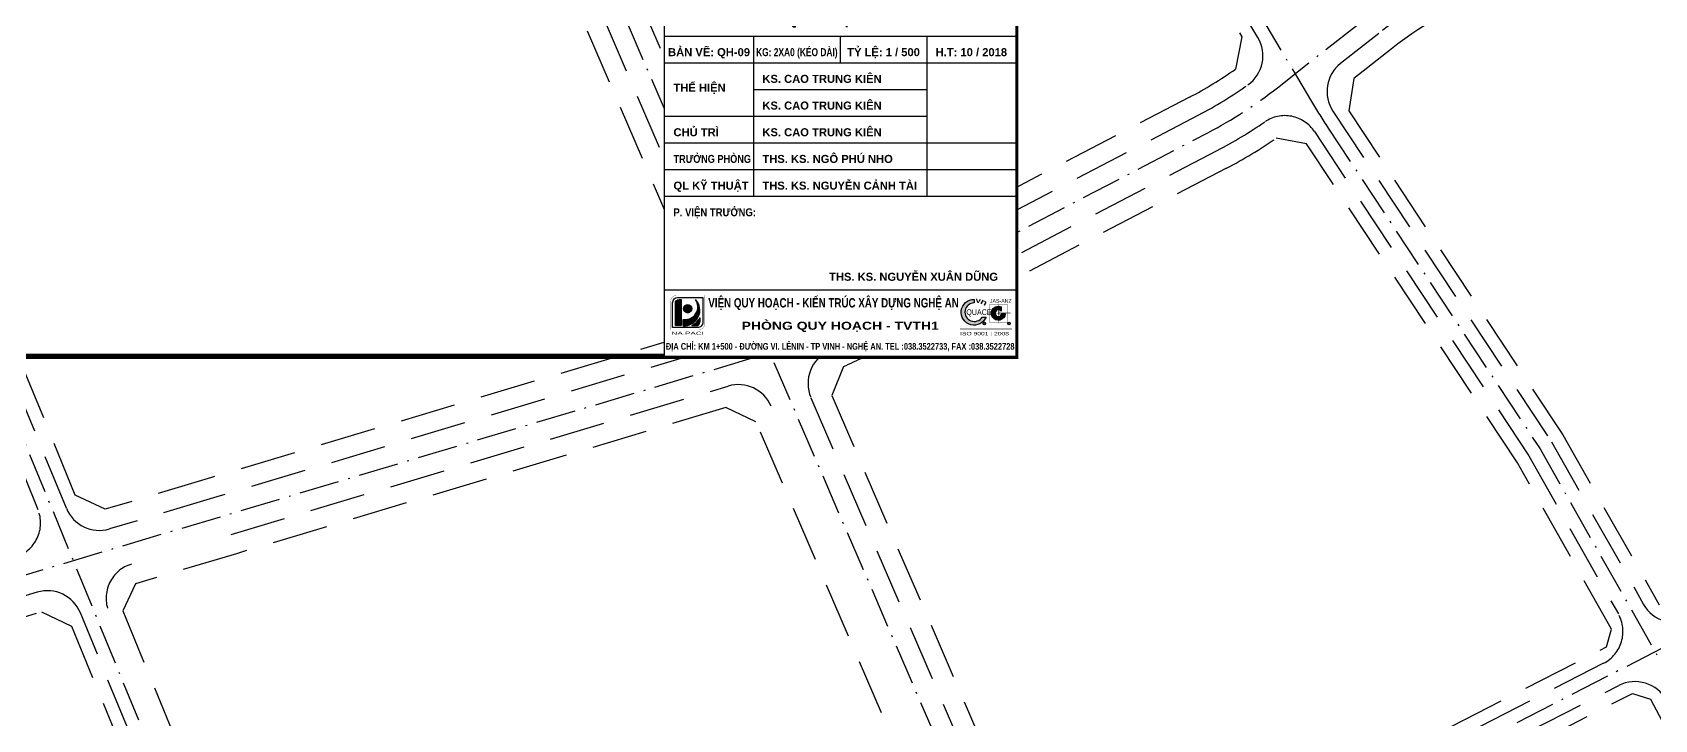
# Model space of a CAD drawing. Header units: metres. Extents: x 566631 to 574417, y 2062953 to 2068466.
# Drawn here: x 569002.7 to 569367.6, y 2065749.5 to 2065903.9 of the extents above; entities that cross this region are included whole.
import ezdxf
from ezdxf.enums import TextEntityAlignment as Align

# ---------------------------------------------------------------- set-up
doc = ezdxf.new("R2010")
doc.units = ezdxf.units.M
for name, pattern in [('ACAD_ISO03W100', [30, 12, -18]), ('ACAD_ISO10W100', [18.5, 12, -3, 0.5, -3]), ('HIDDEN', [0.375, 0.25, -0.125])]:
    doc.linetypes.add(name, pattern=pattern)
for name, color, linetype in [('cap nuoc', 5, 'CONTINUOUS'), ('Khung ban ve', 7, 'CONTINUOUS'), ('KTEN', 7, 'CONTINUOUS'), ('LogDg phu', 7, 'CONTINUOUS'), ('TimDg', 222, 'CONTINUOUS'), ('ViaHeSphu', 32, 'CONTINUOUS')]:
    doc.layers.add(name, color=color, linetype=linetype)
doc.styles.add('ARIALB', font='VHARIALB.ttf', dxfattribs={"width": 0.75})
doc.styles.add('CHU HOA Day', font='VHARIAL.ttf')
doc.styles.add('Lg', font='VHSOUTH.ttf')
doc.styles.add('qucert', font='VHHELS.ttf')
pattern_1 = [(0, (211395.3925541214, -90336.13277376824), (1e-16, 0.2235564632651858), [])]
pattern_2 = [(0, (574248.8517810417, -244446.574860965), (1e-16, 0.2235564632651857), [])]

# ---------------------------------------------------------------- blocks, each defined once
blk = doc.blocks.new('Lo go VQH')
at = {"layer": 'Khung ban ve'}
h = blk.add_hatch(dxfattribs=at)
h.set_pattern_fill('ANSI31', color=96, scale=1.788451706121486, angle=315, style=0)
h.set_pattern_definition(pattern_1)
edge = h.paths.add_edge_path()
edge.add_line((574263.2054599047, -244278.4885862459), (574264.2810953896, -244278.4885862459))
edge.add_line((574264.2810953896, -244278.4885862459), (574264.2810953896, -244291.3688516108))
edge.add_line((574264.2810953896, -244291.3688516108), (574261.4170081986, -244291.3688516108))
edge.add_line((574261.4170081986, -244291.3688516108), (574261.4170081986, -244280.277037952))
edge.add_arc((574263.2054599046, -244280.277037952), 1.788451706059277, 89.99999999627039, 179.9999999981352, ccw=False)
h = blk.add_hatch(dxfattribs=at)
h.set_pattern_fill('ANSI31', color=96, scale=1.788451706121486, angle=315, style=0)
h.set_pattern_definition(pattern_1)
h.paths.add_polyline_path([(574271.298229289, -244278.4885862459, -0.6666872042364773), (574265.1753212428, -244288.300325458), (574265.1753212428, -244291.3688516108, 0.693719555275417)])
h = blk.add_hatch(dxfattribs=at)
h.set_pattern_fill('ANSI31', color=1, scale=1.788451706121486, angle=315, style=0)
h.set_pattern_definition(pattern_2)
edge = h.paths.add_edge_path()
edge.add_arc((574267.4690535716, -244283.0001501141), 2.014301086782563, 0, 360)
h = blk.add_hatch(dxfattribs=at)
h.set_pattern_fill('ANSI31', color=96, scale=1.788451706121486, angle=315, style=0)
h.set_pattern_definition(pattern_2)
h.paths.add_polyline_path([(574269.5285346288, -244291.3688516108), (574271.6223404566, -244291.3688516108, 0.4142135623730951), (574273.4107921628, -244289.5803999047), (574273.4107921628, -244287.4895842848, -0.1671265788168209)])
for p, q in [((574265.1753212428, -244291.3688516108), (574265.1753212428, -244288.300325458)), ((574273.4107921625, -244287.4895842848), (574273.4107921625, -244289.5803999047)), ((574269.5285346288, -244291.3688516108), (574271.6223404566, -244291.3688516108))]:
    blk.add_line(p, q, dxfattribs=at)
at = {"layer": 'Khung ban ve', "color": 8, "const_width": 0.1193428874866047}
blk.add_lwpolyline([(574272.8801398897, -244293.3400880008), (574259.0602330997, -244293.3400880008), (574259.0602330997, -244279.5201812109, -0.4142135623730955), (574262.1313234974, -244276.4490908132), (574275.9512302872, -244276.4490908132), (574275.9512302872, -244290.268997603, -0.4142135623730949)], format="xyb", close=True, dxfattribs=at)
at = {"layer": 'Khung ban ve'}
for points in [[(574272.2417259525, -244292.3513646544), (574260.048956446, -244292.3513646544), (574260.048956446, -244280.1585951479, -0.4142135623730955), (574262.7584607808, -244277.4490908131), (574274.9512302872, -244277.4490908131), (574274.9512302872, -244289.6418603196, -0.4142135623730949)], [(574263.2054599047, -244278.4885862459), (574264.2810953896, -244278.4885862459), (574264.2810953896, -244291.3688516108), (574261.4170081986, -244291.3688516108), (574261.4170081986, -244280.277037952, -0.4142135623730951)]]:
    blk.add_lwpolyline(points, format="xyb", close=True, dxfattribs=at)
blk.add_circle((574267.4690535716, -244283.0001501141), 2.014301086782563, dxfattribs=at)
for centre, radius, start, end in [((574266.1928266529, -244282.1189521784), 6.264558474578288, 260.6524632251169, 35.41599206321564), ((574265.8288574881, -244283.7840640072), 7.612891212695201, 265.0753253037811, 44.07453177830738), ((574265.8288574881, -244283.7840640072), 8.438993656605867, 296.0020076093737, 333.9538443294737), ((574271.6223404566, -244289.5803999047), 1.788451706121486, 270, 0)]:
    blk.add_arc(centre, radius, start, end, dxfattribs=at)
at = {"layer": 'Khung ban ve', "color": 7, "linetype": 'Continuous', "style": 'CHU HOA Day', "width": 1.896356914173041}
blk.add_text('na.paci', height=1.5, dxfattribs=at).set_placement((574259.5453352983, -244295.8580949404), (574275.444464106, -244295.8580949404), align=Align.FIT)
blk = doc.blocks.new('Iso2')
at = {"layer": 'Khung ban ve'}
for points in [[(22.93323919837425, 39.87287006068493), (22.93323919837425, 45.4219138247496, 1.89725448250508), (41.80665518627839, 17.35536511610438), (35.64011241072384, 17.35536511610438, -1.704345962455295)], [(72.47733678581456, 22.4109563142447), (66.78856129930507, 22.4109563142447, -4.571524084234249), (65.76887521026904, 26.80861892936132), (65.76887521026904, 33.61963301646087, 3.106453932130191)]]:
    blk.add_hatch(color=152, dxfattribs=at).paths.add_polyline_path(points)
at = {"layer": 'Khung ban ve', "color": 152}
for points in [[(22.93323919837425, 45.4219138247496), (22.93323919837425, 39.87287006068493, 1.704345962455295), (35.64011241072384, 17.35536511610438), (41.80665518627839, 17.35536511610438, -1.89725448250508), (22.93323919837425, 45.4219138247496), (22.93323919837425, 39.87287006068493)], [(65.76887521026904, 33.61963301646087), (65.76887521026904, 26.80861892936132, 4.571524084234249), (66.78856129930507, 22.4109563142447), (72.47733678581456, 22.4109563142447, -3.106453932130191), (65.76887521026904, 33.61963301646087, 0.2071938089697671)]]:
    blk.add_lwpolyline(points, format="xyb", dxfattribs=at)
at = {"layer": 'Khung ban ve', "color": 130, "linetype": 'ACAD_ISO03W100', "ltscale": 0.0001, "const_width": 0.5}
blk.add_lwpolyline([(47.07358921817821, 8.951478247789794), (75.96912935980134, 8.951478247789794), (75.96912935980134, 37.43010417120266), (47.07358921817821, 37.43010417120266)], close=True, dxfattribs=at)
for points in [[(61.07717115635566, 38.65247911877468), (61.07717115635566, 7.518819520710352)], [(43.68618034101807, 23.31755555950981), (61.07717115635566, 23.31755555950981)]]:
    blk.add_lwpolyline(points, dxfattribs=at)
at = {"layer": 'Khung ban ve', "color": 32, "const_width": 1}
blk.add_lwpolyline([(61.07717115635566, 23.5810043997849), (81.17706030848787, 23.5810043997849)], dxfattribs=at)
at = {"layer": 'Khung ban ve', "color": 130, "const_width": 1}
blk.add_lwpolyline([(83.02901482612346, -1.643453250588208), (0.1346825287414788, -1.643453250588208)], dxfattribs=at)
at = {"layer": 'Khung ban ve', "color": 152}
for centre in [(39.19176170260039, 7.048733289032213), (78.29165976753494, 7.048733289032213)]:
    blk.add_circle(centre, 1.994138130875126, dxfattribs=at)
at = {"layer": 'Khung ban ve', "color": 152, "style": 'qucert', "width": 0.75}
blk.add_text('quacert', height=9, dxfattribs=at).set_placement((10.46039015558443, 20.58140231416532))
at = {"layer": 'Khung ban ve', "style": 'Lg', "width": 1.449999999999999}
blk.add_text('iso 9001 : 2008 ', height=5.5, dxfattribs=at).set_placement((0.5672030727237143, -11.77100336611931))
at = {"layer": 'Khung ban ve', "color": 152, "width": 6, "attachment_point": 1, "style": 'qucert'}
for s, insert, char_height, rotation in [('{\\f.VnBahamasB|b1|i0|c0|p34;\\W1.4;\\T1.35;v}', (25.72328765420195, 48.29178888064411), 8, 354.09768764793756), ('{\\f.VnBahamasB|b1|i0|c0|p34;\\W1.4;n}', (35.958509920672, 47.40800198088083), 9, 332.22172411190087)]:
    blk.add_mtext(s, dxfattribs=dict(at, insert=insert, char_height=char_height, rotation=rotation))
at = {"layer": 'Khung ban ve', "color": 152, "attachment_point": 1, "style": 'qucert'}
for s, insert, char_height, width in [('\\pt12.6;jas-anz', (47.94844504116097, 45.96590715507888), 6, 28.86497407997911), ('\\pt12.6;{\\f.VnArialH|b1|i0|c0|p34;r}', (38.5145314994268, 7.953174196622712), 1.889999999999995, 1.60257936288277), ('\\pt12.6;{\\f.VnArialH|b1|i0|c0|p34;r}', (77.61442956436134, 7.953174196622712), 1.889999999999995, 1.60257936288277)]:
    blk.add_mtext(s, dxfattribs=dict(at, insert=insert, char_height=char_height, width=width))
blk = doc.blocks.new('khungten-EuS2')
at = {"color": 5}
blk.add_wipeout([(-78.99999999813735, 98.00000000000001), (-2.248512487312837e-11, 98.00000000000001), (-2.248512487312837e-11, 0), (-78.99999999813735, 0)], dxfattribs=at).dxf.layer = 'KTEN'
at = {"layer": 'KTEN'}
blk.add_lwpolyline([(0, 0), (-78.99999999813735, 0), (-78.99999999813735, 98), (0, 98)], close=True, dxfattribs=at)
at = {"layer": 'KTEN', "color": 32, "flags": 128}
for points in [[(-78.99999999813735, 84), (0, 84)], [(-78.99999999813735, 72), (0, 72)], [(-58.99999999906868, 72), (-58.99999999906868, 36)], [(-39.49999999906868, 72), (-39.49999999906868, 66)], [(-19.99999999906868, 72), (-19.99999999906868, 36)], [(-78.99999999813735, 66), (0, 66)], [(-58.99999999906868, 60), (-19.99999999906868, 60)], [(-78.99999999813735, 54), (-19.99999999906868, 54)], [(-78.99999999813735, 48), (0, 48)], [(-78.99999999813735, 42), (0, 42)], [(-78.99999999813735, 36), (0, 36)], [(-78.99999999813735, 15), (0, 15)]]:
    blk.add_lwpolyline(points, dxfattribs=at)
at = {"layer": 'Khung ban ve'}
for name, p, xscale, yscale, zscale in [('Lo go VQH', (-262628.89151041, 111696.9277359627), 0.4572000000625849, 0.4571999998297542, 0.4571999999939421), ('Iso2', (-12.60408049833495, 6.40331695554778), 0.1413914271397516, 0.1413914272561669, 0.1413914271104056)]:
    blk.add_blockref(name, p, dxfattribs=dict(at, xscale=xscale, yscale=yscale, zscale=zscale))
at = {"layer": 'Khung ban ve', "linetype": 'Continuous', "ltscale": 15, "style": 'ARIALB', "width": 0.75}
blk.add_text('viÖn quy ho¹ch - kiÕn tróc x©y dùng nghÖ an', height=2.1, dxfattribs=at).set_placement((-40.99281247530598, 11), align=Align.CENTER)
at = {"layer": 'Khung ban ve', "linetype": 'Continuous', "ltscale": 15, "style": 'ARIALB', "width": 1.25}
blk.add_text('phßng quy ho¹ch - tvth1', height=1.8, rotation=359.9999999474795, dxfattribs=at).set_placement((-39.49999999906868, 5.994999999878928), align=Align.CENTER)
at = {"layer": 'Khung ban ve', "color": 7, "linetype": 'Continuous', "ltscale": 15, "style": 'ARIALB', "width": 0.8}
blk.add_text('§Þa chØ: km 1+500 - ®\xadêng vi. lªnin - tp vinh - nghÖ an. Tel :038.3522733, Fax :038.3522728', height=1.5, dxfattribs=at).set_placement((-39.49999999918509, 1.503999999491498), align=Align.CENTER)
at = {"layer": 'KTEN', "style": 'ARIALB'}
for s, width, p in [('c«ng tr×nh - ®Þa ®iÓm:', 0.85, (-76.99999999813735, 94)), ('tªn b¶n vÏ:', 0.85, (-76.99999999813735, 80)), ('tr\xadëng phßng', 0.82, (-76.99999999813735, 43.5)), ('p. viÖn tr\xadëng:', 0.85, (-76.99999999813735, 31.5))]:
    blk.add_text(s, height=1.8, rotation=359.9999999465933, dxfattribs=dict(at, width=width)).set_placement(p)
for s, p in [('b¶n vÏ: Qh-09', (-68.99999999860302, 67.5)), ('tû lÖ: 1 / 500', (-29.74999999906868, 67.5)), ('h.t: 10 / 2018', (-9.999999999534339, 67.5))]:
    blk.add_text(s, height=1.8, rotation=359.9999999465933, dxfattribs=at).set_placement(p, align=Align.CENTER)
at = {"layer": 'KTEN', "style": 'ARIALB', "width": 0.75}
blk.add_text('KG: 2xa0 (kÐo dµi)', height=1.8, rotation=359.9999999465933, dxfattribs=at).set_placement((-49.24999999906868, 67.5), align=Align.CENTER)
at = {"layer": 'KTEN', "style": 'ARIALB'}
for s, p in [('ks. cao trung kiªn', (-56.99999999906868, 61.5)), ('thÓ hiÖn', (-76.99999999813735, 59.5)), ('ks. cao trung kiªn', (-56.99999999906868, 55.5)), ('chñ tr×', (-76.99999999813735, 49.5)), ('ks. cao trung kiªn', (-56.99999999906868, 49.5)), ('ths. KS. ng« phó nho', (-56.99999999906868, 43.5)), ('QL Kü THUËT', (-76.99999999813735, 37.5)), ('ths. KS. nguyÔn c¶nh tµi', (-56.99999999906868, 37.5)), ('ths. ks. nguyÔn xu©n dòng', (-42, 17))]:
    blk.add_text(s, height=1.8, rotation=359.9999999465933, dxfattribs=at).set_placement(p)
at = {"layer": 'KTEN', "color": 5, "style": 'ARIALB', "width": 0.75}
for tag, height, p in [('CT', 3, (-39.49999999906868, 89.25)), ('DD', 2.5, (-39.49999999906868, 85.25)), ('TBV', 3, (-39.49999999906868, 74.75))]:
    blk.add_attdef(tag, text='', height=height, dxfattribs=at).set_placement(p, align=Align.CENTER)

msp = doc.modelspace()

# ---------------------------------------------------------------- linework, layer by layer
at = {"layer": 'Khung ban ve', "const_width": 1.2}
msp.add_lwpolyline([(567973.9280794318, 2066641.109092405), (569223.9280794318, 2066641.109092405), (569223.9280794318, 2065831.109092405), (567973.9280794318, 2065831.109092405)], close=True, dxfattribs=at)
at = {"layer": 'LogDg phu', "linetype": 'HIDDEN', "ltscale": 50}
for points in [[(569187.8876635178, 2065845.13679297), (569265.0719389294, 2065885.400760943, 0.0340066748849343), (569276.1419550723, 2065892.169770433, 0.3910180622275651), (569278.3886732571, 2065902.787857241), (569248.0233918097, 2065953.795702841), (569220.8323350268, 2065995.980934251, 0.3850223366386697), (569210.4717753365, 2065998.772550763), (569127.8162570061, 2065956.592699332, 0.3955307336591382), (569124.1081881628, 2065946.295246764), (569167.9341385146, 2065844.810104078, 0.4146159468407903), (569178.4603087511, 2065840.641703333, 0.0179511053109145), (569187.8876635112, 2065845.136792967)], [(569094.8980962468, 2065939.794267016), (569105.5021779359, 2065945.205624893, -0.4331465096120948), (569116.4829581636, 2065941.251492668), (569158.8878371972, 2065843.057040186, -0.4491675257981563), (569153.8295398498, 2065832.21898435), (569044.2389121642, 2065799.538944797), (569020.0558134967, 2065792.327519539, -0.385327080111759), (569010.3686729111, 2065796.956646579), (568971.8388842128, 2065890.843463209, -0.4451381927884054), (568976.9905646286, 2065901.558003557), (569008.3973808768, 2065910.759760399), (569059.6157060213, 2065925.766011594, 0.0467467981704764), (569094.8980962374, 2065939.794267011)], [(569368.1585158696, 2065922.744552131, 0.3700740853165852), (569357.2786108454, 2065927.096068477), (569333.8523532562, 2065919.113349945, 0.0849440042370258), (569305.5476492178, 2065903.727501309), (569296.9710042998, 2065896.969098139, 0.3900123014366991), (569295.2485740455, 2065886.274266657), (569344.4105942287, 2065811.896272204), (569365.1315166585, 2065775.357859041, 0.4022328739867619), (569375.7476825332, 2065772.189165175)], [(568856.5239397783, 2065775.608258665), (568855.9932873657, 2065785.381621856, 0.0724502957704836), (568855.7084852429, 2065786.794645654), (568842.7547857617, 2065823.006196456, 0.0729934229411238), (568842.0723149299, 2065824.287960591), (568836.3146985662, 2065832.102387295), (568830.0281614766, 2065849.676151262, -0.4314619867734806), (568835.3113789794, 2065860.047988481), (568955.7624469092, 2065895.33846268, -0.383950690651016), (568965.4127932875, 2065890.698459579), (569003.9830604666, 2065796.713007691, -0.4437023781080545), (568998.8681742575, 2065786.009343403), (568880.5047209149, 2065750.713238069, -0.3985617739326047), (568862.0947002778, 2065760.035419637), (568856.5239397786, 2065775.608258662)], [(569192.0502627837, 2065837.157271221), (569269.2345381946, 2065877.421239193, 0.0298499754538502), (569279.9236367022, 2065883.835977634, -0.4189481027751877), (569291.1159102684, 2065881.645420722), (569339.2923621379, 2065808.758508088), (569359.458008459, 2065773.199245731, -0.4266654528362219), (569356.1475204625, 2065762.133229518), (569239.8277778812, 2065702.526162964, -0.4336485167017452), (569227.4608540828, 2065706.967634613), (569177.8455844615, 2065821.858759085, -0.4138731726356388), (569182.0098145227, 2065832.371152402, 0.0180039543683363), (569192.0502627757, 2065837.157271217)], [(569019.9074318107, 2065773.713235757, -0.4437023780836693), (569025.02231802, 2065784.416900045, -6.63623e-11), (569047.4291176735, 2065791.098631085), (569159.2379514412, 2065824.440142006, -0.3801026895779687), (569168.8685031647, 2065819.945406513, 5.9294e-12), (569219.9047619546, 2065701.763782069, -0.3951871123396745), (569215.7427107154, 2065690.184016377, -0.0313092882814378), (569181.6700980054, 2065675.356711146), (569083.2107941489, 2065639.65561468, -0.4020885647163571), (569073.0827381212, 2065644.13919963, -4.83118e-11), (569019.9074318107, 2065773.713235757, -13.55087923959018)], [(568875.2496930471, 2065723.261161469), (568922.8945894036, 2065590.071751968, 0.4154779374119224), (568933.154182519, 2065585.245463888), (569062.5105602304, 2065632.149761803, 0.4264434146488366), (569067.1845309965, 2065642.707884002), (569013.5218193661, 2065773.46959687, 0.3853270800991385), (569003.8346787808, 2065778.09872391), (568885.086736725, 2065742.687963641, 0.4300405153922167), (568875.2496930471, 2065723.261161468)], [(569239.683550229, 2065695.710336047), (569359.5287773972, 2065757.124007309, -0.4100112306218295), (569370.2436522094, 2065753.754690451), (569385.2909387603, 2065725.402076327, -0.1104115437117371), (569390.0279055748, 2065708.151218805), (569392.386743516, 2065659.103446465, 0.1710194013976294), (569407.1798128609, 2065622.787098412), (569434.6483721132, 2065591.81869391, -0.4190906567655528), (569433.8717810211, 2065580.4378103), (569415.5438254385, 2065564.717648432, -0.0865460035562136), (569387.3359728747, 2065547.950803651), (569378.3497066861, 2065544.531029355, -0.0395534469325565), (569363.870592029, 2065540.295812317), (569304.576157927, 2065527.936265361, -0.3768486838170135), (569287.3478339826, 2065537.692855963), (569235.7759692936, 2065685.962545221, -0.3741157176350312), (569239.683550229, 2065695.710336047)]]:
    msp.add_lwpolyline(points, format="xyb", dxfattribs=at)
at = {"layer": 'TimDg', "linetype": 'ACAD_ISO10W100', "ltscale": 0.75}
for points in [[(569143.7455655434, 2066144.844000096), (569195.6667580259, 2066042.07776386, 0.02618506051799402), (569203.4704411837, 2066028.454216297), (569250.573888101, 2065955.376151541), (569290.4312556754, 2065888.42342282, 0.01177333034304831), (569294.1860646405, 2065882.441144848), (569341.8514781834, 2065810.327390145), (569369.3529598563, 2065761.832420709), (569387.9408680827, 2065726.808445619, -0.110411543711766), (569393.0244422252, 2065708.295330229), (569395.3832801665, 2065659.247557889, 0.1710194013973222), (569409.4241595446, 2065624.777803805), (569455.2684863821, 2065573.092324252), (569487.4810468778, 2065537.611350364, -0.1050919412276144), (569496.6936135154, 2065521.806161106), (569504.4816036376, 2065498.172458333, 0.06472252834494165), (569510.7299802834, 2065485.157259991), (569522.6147514093, 2065466.892071385), (569556.529379816, 2065426.673948936, -0.04877271195609806), (569561.3866837169, 2065419.621127164), (569601.8515131661, 2065346.53285072)], [(569278.834998483, 2065059.656135766), (569264.5269734287, 2065093.529310778, -0.0210175178208976), (569255.7019476439, 2065117.14407809), (569137.3027724003, 2065479.750271323), (568925.3131514108, 2065996.312426096), (568861.4377770493, 2066131.22724045)], [(568224.6297189047, 2065550.434805205), (568690.6807987861, 2065689.411728227), (569163.4571935057, 2065830.394142556, 0.04779126320281171), (569189.9689631507, 2065841.147032096), (569267.1532385624, 2065881.411000068, 0.04667288304413944), (569282.7952716611, 2065891.527845013), (569302.762458096, 2065907.262004161, -0.08494400423705069), (569332.4008916438, 2065923.37284043), (569436.4645401516, 2065958.833511514), (569480.1046780173, 2065972.203622438, 0.05581977569525856), (569520.9532285862, 2065989.90020912), (569558.9701881188, 2066011.684429851), (569577.9903611438, 2066023.764875238, 0.04351131585312356), (569593.4458342672, 2066035.583225533), (569606.6416385947, 2066047.62715201, -0.0351499840612001), (569617.3600985807, 2066055.688475423), (569692.6588285115, 2066104.135367295)], [(569392.9995448957, 2065220.245184635), (569228.6903137965, 2065692.636066509, 0.0182318454471012), (569228.1614312485, 2065693.994827301), (569110.1214768153, 2065967.332918533, 0.008029440871635), (569106.1601824805, 2065976.115614194), (569091.9033961971, 2066006.4168359, 0.0157448830146864), (569083.3275481635, 2066023.247041987), (569046.1840433378, 2066090.796183905)], [(569392.9995448958, 2065220.245184635), (569228.6903137965, 2065692.636066509, 0.01823184544710117), (569228.1614312486, 2065693.994827301), (569110.1214768154, 2065967.332918533, 0.008029440871635039), (569106.1601824805, 2065976.115614194), (569091.9033961972, 2066006.4168359, 0.01574488301468638), (569083.3275481636, 2066023.247041987), (569046.1840433378, 2066090.796183904)], [(569484.5444329112, 2065818.822018711), (569471.8421395047, 2065811.17548021, -0.05827317264394392), (569429.5233985926, 2065791.999266678), (569422.4555583945, 2065789.742679932, 0.04146226260110204), (569391.8534098038, 2065777.09468957), (569369.6760539312, 2065765.695115176, -0.0003120765956559374), (569369.3428799092, 2065765.524120328), (569217.2435135354, 2065687.582088708, -0.03143486463200169), (569182.6927389962, 2065672.536391057), (568915.3295573366, 2065575.591172386)]]:
    msp.add_lwpolyline(points, format="xyb", dxfattribs=at)
at = {"layer": 'ViaHeSphu', "linetype": 'HIDDEN', "ltscale": 50}
for points in [[(569245.4728955186, 2065952.215254141), (569274.781120515, 2065902.983060524), (569273.3327587728, 2065895.694736888, -0.0333118788168673), (569262.9906393018, 2065889.39052182), (569185.8063638847, 2065849.126553845, -0.0152993961385308), (569178.0392096874, 2065845.372397987), (569171.4553269196, 2065848.006820288), (569128.72182483, 2065946.962245607), (569131.1931574707, 2065953.825233249), (569213.7341297382, 2065995.946630797), (569218.031617844, 2065994.788687683)], [(569232.1114577221, 2065707.54903124), (569238.5435171861, 2065705.239013792), (569356.751720548, 2065765.813806073), (569357.9416906962, 2065769.791536536), (569336.7332460927, 2065807.18962603), (569289.3307904685, 2065878.905547557), (569282.5150776454, 2065880.156584626, -0.0299886617532021), (569271.3158378326, 2065873.431478321), (569194.1315624164, 2065833.167510346, -0.0156384497265435), (569185.1759151935, 2065828.846398761), (569182.557883078, 2065822.297292328)], [(569165.486547959, 2065816.426276279), (569158.7127630617, 2065819.587712121), (569048.6269049584, 2065786.759994341), (569025.9491436997, 2065779.997462266), (569023.0559393001, 2065773.9429994), (569075.7807945949, 2065645.466592235), (569082.3796209691, 2065642.545360507), (569180.6474570232, 2065678.177031238, 0.0305591457876348), (569213.590761367, 2065692.454208341), (569216.0467796051, 2065699.346959534)]]:
    msp.add_lwpolyline(points, format="xyb", close=True, dxfattribs=at)
for points in [[(569096.7162740929, 2065936.231370818), (569106.2197800365, 2065941.081095033), (569112.6556878914, 2065938.763552007), (569154.3358932473, 2065842.247183192), (569151.5266835644, 2065836.228088364), (569043.0379338397, 2065803.87662997), (569019.0812372931, 2065796.732718057), (569012.3914471132, 2065799.929521937), (568974.786667332, 2065891.562338594), (568977.6866692703, 2065897.593805081), (569009.4023050416, 2065906.886041714), (569060.7403725106, 2065921.927375731, 0.0467467981704764), (569096.7162740824, 2065936.231370812)], [(569369.8131712987, 2065907.089424902, -0.0037500175782396), (569367.2949891011, 2065911.616085356, -0.0029166749373561), (569364.8563530308, 2065916.140723906, -0.001394250971558), (569363.2629763978, 2065919.159094503), (569356.2233216543, 2065921.982378978), (569335.3038148686, 2065914.853859461, 0.0849440042195127), (569308.3328403421, 2065900.192998458), (569299.972129792, 2065893.604751745), (569298.8019486847, 2065886.338919232), (569346.9697102743, 2065813.46515426), (569368.628402639, 2065775.273116582)], [(569376.7491849298, 2065548.736779004, -0.0395534469329399), (569362.9523322196, 2065544.701127167), (569299.5230405339, 2065531.479695495), (569292.9856488468, 2065535.181892789), (569239.5138592843, 2065688.913887362), (569241.1981639524, 2065693.115527677), (569362.6133513495, 2065755.333711754), (569366.6895837554, 2065754.051931164), (569382.6410094376, 2065723.995707035, -0.1104115437118365), (569387.0313689243, 2065708.00710738), (569389.3902068655, 2065658.959335041, 0.171019401397387), (569404.9354661771, 2065620.796393018), (569431.4641504298, 2065590.887615595), (569430.9867827727, 2065583.891829467), (569412.6141379022, 2065568.133337372, -0.0865460035563404), (569385.7354511184, 2065552.156553299), (569376.7491849298, 2065548.736779004)]]:
    msp.add_lwpolyline(points, format="xyb", dxfattribs=at)
msp.add_lwpolyline([(569011.4990451648, 2065770.496721508), (569064.489757905, 2065641.372490668), (569061.687517311, 2065635.042455651), (568934.9315615881, 2065589.081064223), (568928.5469246698, 2065592.084506632), (568879.5520804562, 2065729.047641581), (568883.9024318543, 2065737.638984544), (569004.8092549846, 2065773.693525388)], close=True, dxfattribs=at)

# ---------------------------------------------------------------- next in the draw order: block references
at = {"layer": 'Khung ban ve'}
ref = msp.add_blockref('khungten-EuS2', (569223.9280794318, 2065831.109092405), dxfattribs=at)
ref.add_attrib('CT', 'quy ho¹ch chi tiÕt x©y dùng tû lÖ 1/500 khu ®« thÞ míi', dxfattribs={"layer": 'KTEN', "color": 5, "height": 3, "style": 'ARIALB', "width": 0.6}).set_placement((569184.4280794327, 2065920.359092405), align=Align.CENTER)
ref.add_attrib('DD', 't¹i ph\xadêng ®«ng vÜnh vµ ph\xadêng cöa nam, tp. vinh', dxfattribs={"layer": 'KTEN', "color": 5, "height": 2.5, "style": 'ARIALB', "width": 0.75}).set_placement((569184.4280794327, 2065916.359092405), align=Align.CENTER)
ref.add_attrib('TBV', 'b¶n ®å quy ho¹ch cÊp n\xadíc', dxfattribs={"layer": 'KTEN', "color": 5, "height": 3, "style": 'ARIALB', "width": 0.75}).set_placement((569184.4280794327, 2065905.859092405), align=Align.CENTER)

# ---------------------------------------------------------------- next in the draw order: wipeouts: each hides what was drawn before it
at = {"color": 3}
msp.add_wipeout([(568860.519945667, 2065897.2257580492), (568860.519945667, 2066078.1943449797), (569007.1416047765, 2066078.1943449797), (569007.1416047765, 2065897.2257580492)], dxfattribs=at).dxf.layer = 'cap nuoc'

doc.saveas('drawing.dxf')
